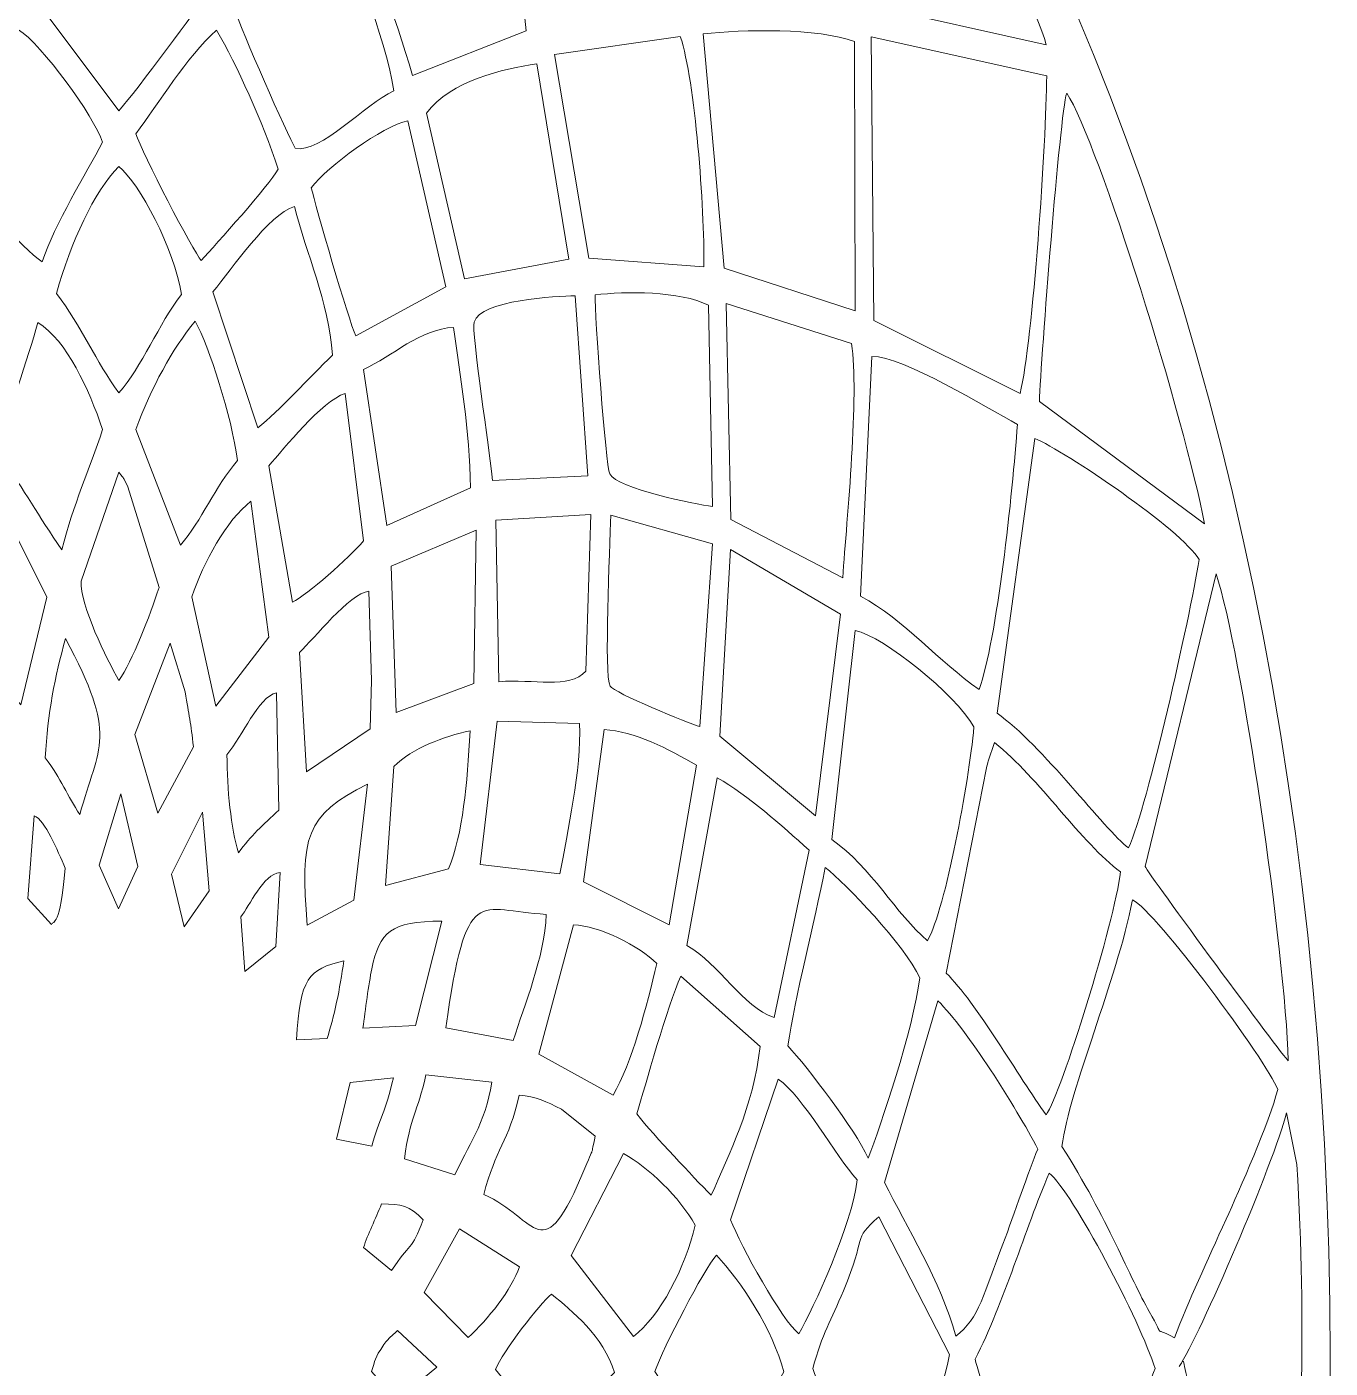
# Model space of a CAD drawing. Header units: millimetres. Extents: x -95 to 95, y -175 to 175.
# Drawn here: x 62.48 to 94.75, y -4.96 to 28.25 of the extents above; entities that cross this region are included whole.
import ezdxf

# ---------------------------------------------------------------- set-up
doc = ezdxf.new("R2010")
doc.units = ezdxf.units.MM
doc.header["$MEASUREMENT"] = 0
doc.layers.add('Camada 1', color=7, linetype='Continuous')

msp = doc.modelspace()

# ---------------------------------------------------------------- linework, layer by layer
at = {"layer": 'Camada 1', "color": 250, "lineweight": 9}
for points, knots in [([(67.0046, 54.0657), (67.0046, 54.0657), (67.0046, 49.4857), (67.0046, 49.4857), (67.0046, 49.4857), (82.5225, 47.4014), (94.7546, 23.9353), (94.7546, -4.7067), (94.7546, -4.7067), (94.7546, -34.7198), (81.3236, -59.0509), (64.7546, -59.0509), (64.7546, -59.0509), (48.1856, -59.0509), (34.7546, -34.7198), (34.7546, -4.7067), (34.7546, -4.7067), (34.7546, 23.9353), (46.9867, 47.4014), (62.5046, 49.4857), (62.5046, 49.4857), (62.5046, 49.4857), (62.5046, 54.0657), (62.5046, 54.0657), (62.5046, 54.0657), (62.5046, 55.3084), (63.5119, 56.3157), (64.7546, 56.3157), (64.7546, 56.3157), (65.9973, 56.3157), (67.0046, 55.3084), (67.0046, 54.0657)], [0, 0, 0, 0, 0.1111111, 0.1111111, 0.1111111, 0.1111111, 0.2222222, 0.2222222, 0.2222222, 0.2222222, 0.3333333, 0.3333333, 0.3333333, 0.3333333, 0.4444444, 0.4444444, 0.4444444, 0.4444444, 0.5555556, 0.5555556, 0.5555556, 0.5555556, 0.6666667, 0.6666667, 0.6666667, 0.6666667, 0.7777778, 0.7777778, 0.7777778, 0.7777778, 1, 1, 1, 1]), ([(83.3507, 28.7806), (83.3507, 28.7806), (87.7228, 27.8028), (87.7228, 27.8028), (87.7228, 27.8028), (87.3303, 29.3429), (83.7345, 35.7664), (82.8693, 36.6359), (82.8693, 36.6359), (82.8693, 36.6359), (83.3507, 28.7806), (83.3507, 28.7806)], [0, 0, 0, 0, 0.25, 0.25, 0.25, 0.25, 0.5, 0.5, 0.5, 0.5, 1, 1, 1, 1]), ([(70.5697, 31.4045), (70.9093, 30.0852), (71.6105, 28.5857), (72.027, 27.0434), (72.027, 27.0434), (72.027, 27.0434), (74.8474, 28.1539), (74.8474, 28.1539), (74.8474, 28.1539), (74.6781, 29.7842), (73.9276, 31.8942), (73.6386, 33.3924), (73.6386, 33.3924), (72.8919, 33.2081), (71.0693, 31.9974), (70.5697, 31.4045)], [0, 0, 0, 0, 0.2, 0.2, 0.2, 0.2, 0.4, 0.4, 0.4, 0.4, 0.6, 0.6, 0.6, 0.6, 1, 1, 1, 1]), ([(62.735, 28.8724), (62.735, 28.8724), (64.7549, 26.173), (64.7549, 26.173), (64.7549, 26.173), (64.8947, 26.2897), (66.6317, 28.5842), (66.7857, 28.8724), (66.7857, 28.8724), (66.5535, 29.5959), (65.2353, 31.8904), (64.7549, 32.2807), (64.7549, 32.2807), (64.2607, 31.7627), (62.986, 29.6267), (62.735, 28.8724)], [0, 0, 0, 0, 0.2, 0.2, 0.2, 0.2, 0.4, 0.4, 0.4, 0.4, 0.6, 0.6, 0.6, 0.6, 1, 1, 1, 1]), ([(67.6437, 28.6422), (67.7677, 28.2168), (68.9368, 25.5543), (69.1257, 25.2435), (69.1257, 25.2435), (69.7444, 25.1139), (70.8479, 26.3279), (71.5655, 26.6696), (71.5655, 26.6696), (71.343, 28.0982), (70.5282, 29.9114), (70.1865, 31.0528), (70.1865, 31.0528), (69.6681, 30.8137), (68.0696, 29.4603), (67.6437, 28.6422)], [0, 0, 0, 0, 0.2, 0.2, 0.2, 0.2, 0.4, 0.4, 0.4, 0.4, 0.6, 0.6, 0.6, 0.6, 1, 1, 1, 1]), ([(60.8268, 24.729), (61.1911, 24.0224), (62.3756, 22.7771), (62.8546, 22.4316), (62.8546, 22.4316), (63.1767, 23.3857), (63.9452, 24.6117), (64.3522, 25.3944), (64.3522, 25.3944), (64.1459, 26.0326), (62.8502, 27.8224), (62.2711, 28.1809), (62.2711, 28.1809), (61.8409, 27.3546), (61.1241, 25.8116), (60.8268, 24.729)], [0, 0, 0, 0, 0.2, 0.2, 0.2, 0.2, 0.4, 0.4, 0.4, 0.4, 0.6, 0.6, 0.6, 0.6, 1, 1, 1, 1]), ([(65.179, 25.6039), (65.325, 25.1325), (66.599, 22.6889), (66.7962, 22.4671), (66.7962, 22.4671), (67.1648, 22.8752), (68.4695, 24.3038), (68.6997, 24.729), (68.6997, 24.729), (68.3186, 25.9061), (67.6765, 27.3105), (67.179, 28.1648), (67.179, 28.1648), (66.4198, 27.4994), (65.7523, 26.361), (65.179, 25.6039)], [0, 0, 0, 0, 0.2, 0.2, 0.2, 0.2, 0.4, 0.4, 0.4, 0.4, 0.6, 0.6, 0.6, 0.6, 1, 1, 1, 1]), ([(75.5471, 27.5698), (75.5471, 27.5698), (76.3973, 22.5257), (76.3973, 22.5257), (76.3973, 22.5257), (76.3973, 22.5257), (79.2446, 22.3084), (79.2446, 22.3084), (79.2446, 22.3084), (79.2617, 23.7818), (79.0298, 26.9122), (78.6612, 28.0119), (78.6612, 28.0119), (78.6612, 28.0119), (75.5471, 27.5698), (75.5471, 27.5698)], [0, 0, 0, 0, 0.2, 0.2, 0.2, 0.2, 0.4, 0.4, 0.4, 0.4, 0.6, 0.6, 0.6, 0.6, 1, 1, 1, 1]), ([(79.7458, 22.2782), (79.7458, 22.2782), (82.9908, 21.2215), (82.9908, 21.2215), (82.9908, 21.2215), (82.9908, 21.2215), (82.974, 27.8893), (82.974, 27.8893), (82.974, 27.8893), (82.0762, 28.2247), (80.1934, 28.1889), (79.2307, 28.0741), (79.2307, 28.0741), (79.2307, 28.0741), (79.7458, 22.2782), (79.7458, 22.2782)], [0, 0, 0, 0, 0.2, 0.2, 0.2, 0.2, 0.4, 0.4, 0.4, 0.4, 0.6, 0.6, 0.6, 0.6, 1, 1, 1, 1]), ([(83.4547, 20.9772), (83.4547, 20.9772), (87.0758, 19.1749), (87.0758, 19.1749), (87.0758, 19.1749), (87.3918, 20.4647), (87.7249, 25.4192), (87.7348, 27.0381), (87.7348, 27.0381), (87.7348, 27.0381), (83.3875, 27.9997), (83.3875, 27.9997), (83.3875, 27.9997), (83.3875, 27.9997), (83.4547, 20.9772), (83.4547, 20.9772)], [0, 0, 0, 0, 0.2, 0.2, 0.2, 0.2, 0.4, 0.4, 0.4, 0.4, 0.6, 0.6, 0.6, 0.6, 1, 1, 1, 1]), ([(72.3724, 26.1101), (72.3724, 26.1101), (73.3203, 22.0115), (73.3203, 22.0115), (73.3203, 22.0115), (73.3203, 22.0115), (75.8964, 22.4974), (75.8964, 22.4974), (75.8964, 22.4974), (75.8964, 22.4974), (75.1045, 27.332), (75.1045, 27.332), (75.1045, 27.332), (74.2651, 27.208), (72.9854, 26.929), (72.3724, 26.1101)], [0, 0, 0, 0, 0.2, 0.2, 0.2, 0.2, 0.4, 0.4, 0.4, 0.4, 0.6, 0.6, 0.6, 0.6, 1, 1, 1, 1]), ([(87.5547, 18.9743), (87.5547, 18.9743), (91.6433, 15.9447), (91.6433, 15.9447), (91.6433, 15.9447), (91.1591, 18.4986), (89.0287, 25.3719), (88.2297, 26.6123), (88.2297, 26.6123), (88.0542, 26.0413), (87.5937, 20.0412), (87.5547, 18.9743)], [0, 0, 0, 0, 0.25, 0.25, 0.25, 0.25, 0.5, 0.5, 0.5, 0.5, 1, 1, 1, 1]), ([(69.5227, 24.2686), (69.6176, 23.8385), (70.4487, 20.9806), (70.6236, 20.6), (70.6236, 20.6), (70.6236, 20.6), (72.8506, 21.8132), (72.8506, 21.8132), (72.8506, 21.8132), (72.8506, 21.8132), (71.914, 25.926), (71.914, 25.926), (71.914, 25.926), (71.2809, 25.7916), (69.9354, 24.8021), (69.5227, 24.2686)], [0, 0, 0, 0, 0.2, 0.2, 0.2, 0.2, 0.4, 0.4, 0.4, 0.4, 0.6, 0.6, 0.6, 0.6, 1, 1, 1, 1]), ([(63.211, 21.6476), (63.8359, 20.8427), (64.1927, 19.9556), (64.7549, 19.1928), (64.7549, 19.1928), (65.3256, 19.8211), (65.7444, 20.9016), (66.3088, 21.6261), (66.3088, 21.6261), (66.1255, 22.763), (65.2758, 24.3739), (64.7549, 24.7924), (64.7549, 24.7924), (64.1393, 24.1656), (63.5699, 22.9186), (63.211, 21.6476)], [0, 0, 0, 0, 0.2, 0.2, 0.2, 0.2, 0.4, 0.4, 0.4, 0.4, 0.6, 0.6, 0.6, 0.6, 1, 1, 1, 1]), ([(67.0867, 21.6917), (67.0867, 21.6917), (68.1963, 18.3207), (68.1963, 18.3207), (68.1963, 18.3207), (68.72, 18.7432), (69.4775, 19.5642), (70.0481, 20.1253), (70.0481, 20.1253), (69.9379, 21.4913), (69.4116, 22.6013), (69.1036, 23.802), (69.1036, 23.802), (68.4596, 23.6012), (67.5663, 22.2717), (67.0867, 21.6917)], [0, 0, 0, 0, 0.2, 0.2, 0.2, 0.2, 0.4, 0.4, 0.4, 0.4, 0.6, 0.6, 0.6, 0.6, 1, 1, 1, 1]), ([(74.0124, 17.0167), (74.0124, 17.0167), (76.3738, 17.1319), (76.3738, 17.1319), (76.3738, 17.1319), (76.3738, 17.1319), (76.0553, 21.5906), (76.0553, 21.5906), (76.0553, 21.5906), (75.5964, 21.585), (73.721, 21.495), (73.5544, 20.9401), (73.5544, 20.9401), (73.4877, 20.718), (73.9382, 17.7424), (74.0124, 17.0167)], [0, 0, 0, 0, 0.2, 0.2, 0.2, 0.2, 0.4, 0.4, 0.4, 0.4, 0.6, 0.6, 0.6, 0.6, 1, 1, 1, 1]), ([(79.458, 16.3785), (79.458, 16.3785), (79.3615, 21.3607), (79.3615, 21.3607), (79.3615, 21.3607), (78.6613, 21.7079), (77.2883, 21.7106), (76.5506, 21.6135), (76.5506, 21.6135), (76.5398, 21.1589), (76.8159, 17.3817), (76.9134, 17.1847), (76.9134, 17.1847), (77.0976, 16.8133), (79.0352, 16.4286), (79.458, 16.3785)], [0, 0, 0, 0, 0.2, 0.2, 0.2, 0.2, 0.4, 0.4, 0.4, 0.4, 0.6, 0.6, 0.6, 0.6, 1, 1, 1, 1]), ([(79.9154, 16.0564), (79.9154, 16.0564), (82.6836, 14.6119), (82.6836, 14.6119), (82.6836, 14.6119), (82.789, 16.0943), (83.0911, 19.1462), (82.9038, 20.4141), (82.9038, 20.4141), (82.9038, 20.4141), (79.7992, 21.402), (79.7992, 21.402), (79.7992, 21.402), (79.7992, 21.402), (79.9154, 16.0564), (79.9154, 16.0564)], [0, 0, 0, 0, 0.2, 0.2, 0.2, 0.2, 0.4, 0.4, 0.4, 0.4, 0.6, 0.6, 0.6, 0.6, 1, 1, 1, 1]), ([(61.8315, 17.5699), (62.4457, 16.7617), (62.7491, 16.1645), (63.3431, 15.303), (63.3431, 15.303), (63.6339, 16.4619), (64.0292, 17.2559), (64.3518, 18.2837), (64.3518, 18.2837), (64.016, 19.286), (63.4721, 20.4717), (62.7536, 20.9335), (62.7536, 20.9335), (62.5125, 20.04), (61.9829, 18.6929), (61.8315, 17.5699)], [0, 0, 0, 0, 0.2, 0.2, 0.2, 0.2, 0.4, 0.4, 0.4, 0.4, 0.6, 0.6, 0.6, 0.6, 1, 1, 1, 1]), ([(65.1795, 18.2837), (65.1795, 18.2837), (66.2859, 15.4187), (66.2859, 15.4187), (66.2859, 15.4187), (66.8184, 16.0441), (67.1259, 16.8458), (67.6977, 17.5151), (67.6977, 17.5151), (67.5481, 18.6074), (66.9899, 20.3502), (66.6462, 20.9616), (66.6462, 20.9616), (66.0724, 20.2654), (65.5659, 19.3306), (65.1795, 18.2837)], [0, 0, 0, 0, 0.2, 0.2, 0.2, 0.2, 0.4, 0.4, 0.4, 0.4, 0.6, 0.6, 0.6, 0.6, 1, 1, 1, 1]), ([(70.8146, 19.7691), (70.8146, 19.7691), (71.3917, 15.9059), (71.3917, 15.9059), (71.3917, 15.9059), (71.3917, 15.9059), (73.4664, 16.8383), (73.4664, 16.8383), (73.4664, 16.8383), (73.453, 18.2661), (73.201, 19.6118), (73.0452, 20.8086), (73.0452, 20.8086), (72.2256, 20.7753), (71.5352, 20.096), (70.8146, 19.7691)], [0, 0, 0, 0, 0.2, 0.2, 0.2, 0.2, 0.4, 0.4, 0.4, 0.4, 0.6, 0.6, 0.6, 0.6, 1, 1, 1, 1]), ([(83.1235, 14.1573), (84.2185, 13.5609), (85.0668, 12.5296), (86.0608, 11.8479), (86.0608, 11.8479), (86.4949, 13.0269), (86.8942, 16.7272), (87.0092, 18.4095), (87.0092, 18.4095), (86.2412, 18.8204), (84.1863, 20.0998), (83.408, 20.0911), (83.408, 20.0911), (83.408, 20.0911), (83.1235, 14.1573), (83.1235, 14.1573)], [0, 0, 0, 0, 0.2, 0.2, 0.2, 0.2, 0.4, 0.4, 0.4, 0.4, 0.6, 0.6, 0.6, 0.6, 1, 1, 1, 1]), ([(68.4672, 17.3818), (68.4672, 17.3818), (69.0542, 14.0098), (69.0542, 14.0098), (69.0542, 14.0098), (69.4217, 14.1832), (70.4582, 15.1053), (70.8148, 15.5215), (70.8148, 15.5215), (70.8148, 15.5215), (70.3619, 19.1767), (70.3619, 19.1767), (70.3619, 19.1767), (69.7707, 18.982), (68.8579, 17.8116), (68.4672, 17.3818)], [0, 0, 0, 0, 0.2, 0.2, 0.2, 0.2, 0.4, 0.4, 0.4, 0.4, 0.6, 0.6, 0.6, 0.6, 1, 1, 1, 1]), ([(86.5044, 11.2556), (87.6045, 10.4918), (89.1792, 8.3553), (89.7607, 7.9217), (89.7607, 7.9217), (90.2437, 8.9983), (91.2659, 13.5544), (91.5082, 15.0611), (91.5082, 15.0611), (91.0814, 15.7948), (88.1836, 17.7481), (87.4403, 18.0608), (87.4403, 18.0608), (87.4403, 18.0608), (86.5044, 11.2556), (86.5044, 11.2556)], [0, 0, 0, 0, 0.2, 0.2, 0.2, 0.2, 0.4, 0.4, 0.4, 0.4, 0.6, 0.6, 0.6, 0.6, 1, 1, 1, 1]), ([(64.7549, 12.0664), (65.0954, 12.5479), (65.5216, 13.6669), (65.7524, 14.3705), (65.7524, 14.3705), (65.7524, 14.3705), (64.9824, 16.8654), (64.9824, 16.8654), (64.9824, 16.8654), (64.8278, 17.1596), (64.9235, 17.0048), (64.7549, 17.2213), (64.7549, 17.2213), (64.7549, 17.2213), (63.8218, 14.5293), (63.8218, 14.5293), (63.8218, 14.5293), (63.7943, 13.92), (64.4561, 12.6085), (64.7549, 12.0664)], [0, 0, 0, 0, 0.1666667, 0.1666667, 0.1666667, 0.1666667, 0.3333333, 0.3333333, 0.3333333, 0.3333333, 0.5, 0.5, 0.5, 0.5, 0.6666667, 0.6666667, 0.6666667, 0.6666667, 1, 1, 1, 1]), ([(61.0066, 13.248), (61.2931, 12.822), (62.1254, 11.6693), (62.3309, 11.4639), (62.3309, 11.4639), (62.3309, 11.4639), (62.9716, 14.127), (62.9716, 14.127), (62.9716, 14.127), (62.9716, 14.127), (62.0641, 15.9521), (62.0641, 15.9521), (62.0641, 15.9521), (61.6755, 16.5055), (61.9385, 16.2369), (61.5077, 16.5231), (61.5077, 16.5231), (61.5077, 16.5231), (61.0066, 13.248), (61.0066, 13.248)], [0, 0, 0, 0, 0.1666667, 0.1666667, 0.1666667, 0.1666667, 0.3333333, 0.3333333, 0.3333333, 0.3333333, 0.5, 0.5, 0.5, 0.5, 0.6666667, 0.6666667, 0.6666667, 0.6666667, 1, 1, 1, 1]), ([(66.5669, 14.1404), (66.5669, 14.1404), (67.1572, 11.4338), (67.1572, 11.4338), (67.1572, 11.4338), (67.1572, 11.4338), (68.4748, 13.1412), (68.4748, 13.1412), (68.4748, 13.1412), (68.4748, 13.1412), (68.0283, 16.5072), (68.0283, 16.5072), (68.0283, 16.5072), (67.4167, 16.035), (66.8582, 14.996), (66.5669, 14.1404)], [0, 0, 0, 0, 0.2, 0.2, 0.2, 0.2, 0.4, 0.4, 0.4, 0.4, 0.6, 0.6, 0.6, 0.6, 1, 1, 1, 1]), ([(74.0922, 16.0396), (74.0922, 16.0396), (74.1661, 12.0352), (74.1661, 12.0352), (74.1661, 12.0352), (75.0306, 12.1182), (75.8985, 11.8322), (76.324, 12.2989), (76.324, 12.2989), (76.324, 12.2989), (76.4475, 16.1772), (76.4475, 16.1772), (76.4475, 16.1772), (76.4475, 16.1772), (74.0922, 16.0396), (74.0922, 16.0396)], [0, 0, 0, 0, 0.2, 0.2, 0.2, 0.2, 0.4, 0.4, 0.4, 0.4, 0.6, 0.6, 0.6, 0.6, 1, 1, 1, 1]), ([(79.1486, 10.9249), (79.1486, 10.9249), (79.455, 15.453), (79.455, 15.453), (79.455, 15.453), (79.455, 15.453), (76.9394, 16.1618), (76.9394, 16.1618), (76.9394, 16.1618), (76.913, 15.3063), (76.7704, 12.2052), (76.9221, 11.9271), (76.9221, 11.9271), (77.0088, 11.7681), (78.8592, 11.008), (79.1486, 10.9249)], [0, 0, 0, 0, 0.2, 0.2, 0.2, 0.2, 0.4, 0.4, 0.4, 0.4, 0.6, 0.6, 0.6, 0.6, 1, 1, 1, 1]), ([(71.4979, 14.902), (71.4979, 14.902), (71.623, 11.2746), (71.623, 11.2746), (71.623, 11.2746), (71.623, 11.2746), (73.5507, 11.9911), (73.5507, 11.9911), (73.5507, 11.9911), (73.5507, 11.9911), (73.6068, 15.7882), (73.6068, 15.7882), (73.6068, 15.7882), (73.6068, 15.7882), (71.4979, 14.902), (71.4979, 14.902)], [0, 0, 0, 0, 0.2, 0.2, 0.2, 0.2, 0.4, 0.4, 0.4, 0.4, 0.6, 0.6, 0.6, 0.6, 1, 1, 1, 1]), ([(79.6404, 10.6899), (79.6404, 10.6899), (82.0126, 8.7143), (82.0126, 8.7143), (82.0126, 8.7143), (82.0126, 8.7143), (82.6285, 13.7079), (82.6285, 13.7079), (82.6285, 13.7079), (82.6285, 13.7079), (79.9009, 15.3071), (79.9009, 15.3071), (79.9009, 15.3071), (79.9009, 15.3071), (79.6404, 10.6899), (79.6404, 10.6899)], [0, 0, 0, 0, 0.2, 0.2, 0.2, 0.2, 0.4, 0.4, 0.4, 0.4, 0.6, 0.6, 0.6, 0.6, 1, 1, 1, 1]), ([(90.1709, 7.4652), (90.2536, 7.2778), (93.5769, 2.7694), (93.7171, 2.6517), (93.7171, 2.6517), (93.6374, 5.3715), (92.5564, 12.8184), (91.9295, 14.7047), (91.9295, 14.7047), (91.9295, 14.7047), (90.1709, 7.4652), (90.1709, 7.4652)], [0, 0, 0, 0, 0.25, 0.25, 0.25, 0.25, 0.5, 0.5, 0.5, 0.5, 1, 1, 1, 1]), ([(69.2327, 12.7637), (69.2327, 12.7637), (69.4018, 9.8044), (69.4018, 9.8044), (69.4018, 9.8044), (69.4018, 9.8044), (70.9812, 10.8667), (70.9812, 10.8667), (70.9812, 10.8667), (70.9812, 10.8667), (71.0122, 12.0681), (71.0122, 12.0681), (71.0122, 12.0681), (71.0122, 12.0681), (70.9486, 14.2821), (70.9486, 14.2821), (70.9486, 14.2821), (70.4618, 14.2152), (69.5882, 13.0981), (69.2327, 12.7637)], [0, 0, 0, 0, 0.1666667, 0.1666667, 0.1666667, 0.1666667, 0.3333333, 0.3333333, 0.3333333, 0.3333333, 0.5, 0.5, 0.5, 0.5, 0.6666667, 0.6666667, 0.6666667, 0.6666667, 1, 1, 1, 1]), ([(82.4112, 8.1265), (83.404, 7.443), (83.9954, 6.2852), (84.785, 5.6248), (84.785, 5.6248), (85.2368, 6.4516), (85.8019, 9.5198), (85.9325, 10.9177), (85.9325, 10.9177), (85.4585, 11.7402), (83.7199, 13.1431), (82.9929, 13.3077), (82.9929, 13.3077), (82.9929, 13.3077), (82.4112, 8.1265), (82.4112, 8.1265)], [0, 0, 0, 0, 0.2, 0.2, 0.2, 0.2, 0.4, 0.4, 0.4, 0.4, 0.6, 0.6, 0.6, 0.6, 1, 1, 1, 1]), ([(62.9364, 10.1499), (63.331, 9.63), (63.4839, 9.2137), (63.789, 8.7461), (63.789, 8.7461), (64.2648, 10.4765), (64.7521, 10.6674), (63.4338, 13.1082), (63.4338, 13.1082), (63.1776, 12.1632), (62.9913, 11.2579), (62.9364, 10.1499)], [0, 0, 0, 0, 0.25, 0.25, 0.25, 0.25, 0.5, 0.5, 0.5, 0.5, 1, 1, 1, 1]), ([(65.1522, 10.7266), (65.1522, 10.7266), (65.7255, 8.7826), (65.7255, 8.7826), (65.7255, 8.7826), (65.7255, 8.7826), (66.6063, 10.4253), (66.6063, 10.4253), (66.6063, 10.4253), (66.5325, 11.0232), (66.5034, 11.2025), (66.3955, 11.7828), (66.3955, 11.7828), (66.3955, 11.7828), (66.0307, 12.9876), (66.0307, 12.9876), (66.0307, 12.9876), (66.0307, 12.9876), (65.1522, 10.7266), (65.1522, 10.7266)], [0, 0, 0, 0, 0.1666667, 0.1666667, 0.1666667, 0.1666667, 0.3333333, 0.3333333, 0.3333333, 0.3333333, 0.5, 0.5, 0.5, 0.5, 0.6666667, 0.6666667, 0.6666667, 0.6666667, 1, 1, 1, 1]), ([(67.4346, 10.2298), (67.4329, 9.369), (67.5387, 8.4061), (67.7171, 7.802), (67.7171, 7.802), (68.0373, 8.2297), (68.3127, 8.4836), (68.7223, 8.8577), (68.7223, 8.8577), (68.7223, 8.8577), (68.6638, 11.7658), (68.6638, 11.7658), (68.6638, 11.7658), (68.1902, 11.6408), (67.8335, 10.7049), (67.4346, 10.2298)], [0, 0, 0, 0, 0.2, 0.2, 0.2, 0.2, 0.4, 0.4, 0.4, 0.4, 0.6, 0.6, 0.6, 0.6, 1, 1, 1, 1]), ([(73.706, 7.5143), (73.706, 7.5143), (75.6814, 7.2817), (75.6814, 7.2817), (75.6814, 7.2817), (75.8621, 8.3254), (76.2144, 9.8534), (76.1664, 11.0033), (76.1664, 11.0033), (76.1664, 11.0033), (74.126, 11.0611), (74.126, 11.0611), (74.126, 11.0611), (74.126, 11.0611), (73.706, 7.5143), (73.706, 7.5143)], [0, 0, 0, 0, 0.2, 0.2, 0.2, 0.2, 0.4, 0.4, 0.4, 0.4, 0.6, 0.6, 0.6, 0.6, 1, 1, 1, 1]), ([(71.5679, 9.9395), (71.5679, 9.9395), (71.3576, 6.9938), (71.3576, 6.9938), (71.3576, 6.9938), (71.3576, 6.9938), (72.9202, 7.4019), (72.9202, 7.4019), (72.9202, 7.4019), (73.2842, 8.2727), (73.3765, 9.5048), (73.4597, 10.8187), (73.4597, 10.8187), (72.8022, 10.6881), (72.0221, 10.3892), (71.5679, 9.9395)], [0, 0, 0, 0, 0.2, 0.2, 0.2, 0.2, 0.4, 0.4, 0.4, 0.4, 0.6, 0.6, 0.6, 0.6, 1, 1, 1, 1]), ([(76.2671, 7.0817), (76.2671, 7.0817), (78.3845, 6.0146), (78.3845, 6.0146), (78.3845, 6.0146), (78.3845, 6.0146), (79.0598, 9.9707), (79.0598, 9.9707), (79.0598, 9.9707), (78.3843, 10.3686), (77.5151, 10.8169), (76.7719, 10.8522), (76.7719, 10.8522), (76.7719, 10.8522), (76.2671, 7.0817), (76.2671, 7.0817)], [0, 0, 0, 0, 0.2, 0.2, 0.2, 0.2, 0.4, 0.4, 0.4, 0.4, 0.6, 0.6, 0.6, 0.6, 1, 1, 1, 1]), ([(85.2461, 4.8242), (85.9855, 4.097), (87.0517, 2.2416), (87.7194, 1.3114), (87.7194, 1.3114), (88.1039, 1.8658), (89.4127, 6.0812), (89.5632, 7.3318), (89.5632, 7.3318), (88.5966, 8.0313), (87.5487, 9.6511), (86.4436, 10.5288), (86.4436, 10.5288), (86.4436, 10.5288), (86.286, 10.0704), (86.286, 10.0704), (86.286, 10.0704), (86.2739, 10.0263), (86.2553, 9.9584), (86.2427, 9.9086), (86.2427, 9.9086), (86.2427, 9.9086), (85.2461, 4.8242), (85.2461, 4.8242)], [0, 0, 0, 0, 0.1428571, 0.1428571, 0.1428571, 0.1428571, 0.2857143, 0.2857143, 0.2857143, 0.2857143, 0.4285714, 0.4285714, 0.4285714, 0.4285714, 0.5714286, 0.5714286, 0.5714286, 0.5714286, 0.7142857, 0.7142857, 0.7142857, 0.7142857, 1, 1, 1, 1]), ([(78.8261, 5.5049), (79.6298, 5.0545), (80.2074, 3.9793), (80.983, 3.7271), (80.983, 3.7271), (80.983, 3.7271), (81.8537, 7.8663), (81.8537, 7.8663), (81.8537, 7.8663), (81.1573, 8.4854), (80.3477, 9.2215), (79.5736, 9.6572), (79.5736, 9.6572), (79.5736, 9.6572), (78.8261, 5.5049), (78.8261, 5.5049)], [0, 0, 0, 0, 0.2, 0.2, 0.2, 0.2, 0.4, 0.4, 0.4, 0.4, 0.6, 0.6, 0.6, 0.6, 1, 1, 1, 1]), ([(69.4225, 6.0054), (69.4225, 6.0054), (70.5768, 6.6319), (70.5768, 6.6319), (70.5768, 6.6319), (70.5768, 6.6319), (70.9164, 9.4999), (70.9164, 9.4999), (70.9164, 9.4999), (69.3818, 8.7467), (69.2376, 8.1804), (69.4225, 6.0054)], [0, 0, 0, 0, 0.25, 0.25, 0.25, 0.25, 0.5, 0.5, 0.5, 0.5, 1, 1, 1, 1]), ([(64.2674, 7.4951), (64.2674, 7.4951), (64.7445, 6.4109), (64.7445, 6.4109), (64.7445, 6.4109), (64.7445, 6.4109), (65.2254, 7.4616), (65.2254, 7.4616), (65.2254, 7.4616), (65.2254, 7.4616), (64.8025, 9.2646), (64.8025, 9.2646), (64.8025, 9.2646), (64.8025, 9.2646), (64.2674, 7.4951), (64.2674, 7.4951)], [0, 0, 0, 0, 0.2, 0.2, 0.2, 0.2, 0.4, 0.4, 0.4, 0.4, 0.6, 0.6, 0.6, 0.6, 1, 1, 1, 1]), ([(62.5059, 6.6731), (62.5059, 6.6731), (63.0869, 6.0251), (63.0869, 6.0251), (63.0869, 6.0251), (63.138, 6.1257), (63.295, 5.9492), (63.4288, 7.4182), (63.4288, 7.4182), (63.2357, 7.8702), (62.9258, 8.6063), (62.6637, 8.7176), (62.6637, 8.7176), (62.6637, 8.7176), (62.5059, 6.6731), (62.5059, 6.6731)], [0, 0, 0, 0, 0.2, 0.2, 0.2, 0.2, 0.4, 0.4, 0.4, 0.4, 0.6, 0.6, 0.6, 0.6, 1, 1, 1, 1]), ([(66.0622, 7.2739), (66.0622, 7.2739), (66.3777, 5.9689), (66.3777, 5.9689), (66.3777, 5.9689), (66.3777, 5.9689), (66.992, 6.8574), (66.992, 6.8574), (66.992, 6.8574), (66.992, 6.8574), (66.8253, 8.8039), (66.8253, 8.8039), (66.8253, 8.8039), (66.8253, 8.8039), (66.0622, 7.2739), (66.0622, 7.2739)], [0, 0, 0, 0, 0.2, 0.2, 0.2, 0.2, 0.4, 0.4, 0.4, 0.4, 0.6, 0.6, 0.6, 0.6, 1, 1, 1, 1]), ([(67.7813, 6.214), (67.7813, 6.214), (67.8786, 4.859), (67.8786, 4.859), (67.8786, 4.859), (67.8786, 4.859), (68.641, 5.4772), (68.641, 5.4772), (68.641, 5.4772), (68.641, 5.4772), (68.748, 7.3098), (68.748, 7.3098), (68.748, 7.3098), (68.3339, 7.2783), (67.9923, 6.483), (67.7813, 6.214)], [0, 0, 0, 0, 0.2, 0.2, 0.2, 0.2, 0.4, 0.4, 0.4, 0.4, 0.6, 0.6, 0.6, 0.6, 1, 1, 1, 1]), ([(81.3244, 3.024), (81.8307, 2.4671), (82.9692, 0.973), (83.3164, 0.2444), (83.3164, 0.2444), (83.6188, 1.0346), (84.4276, 3.4235), (84.5923, 4.7026), (84.5923, 4.7026), (84.2224, 5.5266), (82.75, 7.0346), (82.2504, 7.4407), (82.2504, 7.4407), (81.9769, 6.0334), (81.5043, 4.2479), (81.3244, 3.024)], [0, 0, 0, 0, 0.2, 0.2, 0.2, 0.2, 0.4, 0.4, 0.4, 0.4, 0.6, 0.6, 0.6, 0.6, 1, 1, 1, 1]), ([(72.8519, 3.4673), (72.8519, 3.4673), (74.5233, 3.1522), (74.5233, 3.1522), (74.5233, 3.1522), (74.8035, 4.0457), (75.2915, 5.1948), (75.3431, 6.2771), (75.3431, 6.2771), (73.637, 6.3639), (73.3775, 7.1104), (72.8519, 3.4673)], [0, 0, 0, 0, 0.25, 0.25, 0.25, 0.25, 0.5, 0.5, 0.5, 0.5, 1, 1, 1, 1]), ([(88.1126, 0.5315), (89.2331, -1.2328), (89.8087, -2.7537), (90.2755, -3.5563), (90.2755, -3.5563), (90.7221, -4.3243), (90.2887, -3.8482), (90.8953, -4.2106), (90.8953, -4.2106), (91.2517, -3.2866), (91.6996, -2.3263), (92.1783, -1.2686), (92.1783, -1.2686), (92.4965, -0.5654), (93.2587, 1.1453), (93.4552, 1.9404), (93.4552, 1.9404), (93.1762, 2.6554), (90.4458, 6.3523), (89.8614, 6.634), (89.8614, 6.634), (89.4599, 4.6152), (88.3049, 1.9801), (88.1126, 0.5315)], [0, 0, 0, 0, 0.1428571, 0.1428571, 0.1428571, 0.1428571, 0.2857143, 0.2857143, 0.2857143, 0.2857143, 0.4285714, 0.4285714, 0.4285714, 0.4285714, 0.5714286, 0.5714286, 0.5714286, 0.5714286, 0.7142857, 0.7142857, 0.7142857, 0.7142857, 1, 1, 1, 1]), ([(70.8016, 3.4628), (70.8016, 3.4628), (72.1011, 3.5218), (72.1011, 3.5218), (72.1011, 3.5218), (72.1011, 3.5218), (72.7587, 6.1121), (72.7587, 6.1121), (72.7587, 6.1121), (71.4787, 6.1003), (71.2083, 5.8414), (71.0222, 4.932), (71.0222, 4.932), (70.9444, 4.552), (70.8591, 3.899), (70.8016, 3.4628)], [0, 0, 0, 0, 0.2, 0.2, 0.2, 0.2, 0.4, 0.4, 0.4, 0.4, 0.6, 0.6, 0.6, 0.6, 1, 1, 1, 1]), ([(75.1609, 2.8116), (75.1609, 2.8116), (76.9987, 1.8003), (76.9987, 1.8003), (76.9987, 1.8003), (77.4481, 2.5803), (77.8479, 4.0216), (78.0772, 5.0607), (78.0772, 5.0607), (77.6565, 5.4818), (76.6457, 6.0084), (76.0188, 6.0137), (76.0188, 6.0137), (76.0188, 6.0137), (75.1609, 2.8116), (75.1609, 2.8116)], [0, 0, 0, 0, 0.2, 0.2, 0.2, 0.2, 0.4, 0.4, 0.4, 0.4, 0.6, 0.6, 0.6, 0.6, 1, 1, 1, 1]), ([(69.1569, 3.1731), (69.1569, 3.1731), (69.9138, 3.2066), (69.9138, 3.2066), (69.9138, 3.2066), (70.0821, 3.7172), (70.2373, 4.4415), (70.3261, 5.1253), (70.3261, 5.1253), (69.4492, 4.917), (69.2427, 4.701), (69.1569, 3.1731)], [0, 0, 0, 0, 0.25, 0.25, 0.25, 0.25, 0.5, 0.5, 0.5, 0.5, 1, 1, 1, 1]), ([(77.5806, 1.337), (78.0496, 0.7532), (78.9611, -0.2028), (79.4267, -0.6786), (79.4267, -0.6786), (79.8739, 0.3598), (80.4629, 1.4839), (80.6356, 3.0031), (80.6356, 3.0031), (80.6356, 3.0031), (78.6765, 4.7452), (78.6765, 4.7452), (78.6765, 4.7452), (78.3375, 4.0157), (77.7996, 2.0304), (77.5806, 1.337)], [0, 0, 0, 0, 0.2, 0.2, 0.2, 0.2, 0.4, 0.4, 0.4, 0.4, 0.6, 0.6, 0.6, 0.6, 1, 1, 1, 1]), ([(83.7167, -0.3615), (84.2643, -1.465), (85.1215, -2.8076), (85.4823, -4.1693), (85.4823, -4.1693), (86.0682, -3.7236), (86.1793, -3.0919), (86.6497, -1.8847), (86.6497, -1.8847), (86.9395, -1.1409), (87.2794, -0.0721), (87.5146, 0.465), (87.5146, 0.465), (86.9662, 1.5226), (85.7655, 3.4111), (85.0402, 4.1399), (85.0402, 4.1399), (85.0402, 4.1399), (83.7167, -0.3615), (83.7167, -0.3615)], [0, 0, 0, 0, 0.1666667, 0.1666667, 0.1666667, 0.1666667, 0.3333333, 0.3333333, 0.3333333, 0.3333333, 0.5, 0.5, 0.5, 0.5, 0.6666667, 0.6666667, 0.6666667, 0.6666667, 1, 1, 1, 1]), ([(70.1443, 0.7106), (70.1443, 0.7106), (71.019, 0.54), (71.019, 0.54), (71.019, 0.54), (71.2058, 1.2079), (71.3575, 1.3882), (71.5585, 2.2281), (71.5585, 2.2281), (71.5585, 2.2281), (70.4838, 2.1133), (70.4838, 2.1133), (70.4838, 2.1133), (70.4838, 2.1133), (70.1443, 0.7106), (70.1443, 0.7106)], [0, 0, 0, 0, 0.2, 0.2, 0.2, 0.2, 0.4, 0.4, 0.4, 0.4, 0.6, 0.6, 0.6, 0.6, 1, 1, 1, 1]), ([(71.8282, 0.2267), (71.8282, 0.2267), (73.0786, -0.1755), (73.0786, -0.1755), (73.0786, -0.1755), (73.3783, 0.5077), (73.838, 1.0874), (73.9915, 2.1257), (73.9915, 2.1257), (73.9915, 2.1257), (72.362, 2.3018), (72.362, 2.3018), (72.362, 2.3018), (72.1519, 1.3599), (71.9719, 1.2826), (71.8282, 0.2267)], [0, 0, 0, 0, 0.2, 0.2, 0.2, 0.2, 0.4, 0.4, 0.4, 0.4, 0.6, 0.6, 0.6, 0.6, 1, 1, 1, 1]), ([(79.9059, -1.2822), (80.1595, -1.938), (81.1865, -3.7889), (81.5955, -4.106), (81.5955, -4.106), (81.9523, -3.4905), (82.9134, -1.413), (83.0382, -0.2977), (83.0382, -0.2977), (82.4959, 0.3067), (81.7133, 1.7626), (81.0852, 2.1953), (81.0852, 2.1953), (81.0852, 2.1953), (79.9059, -1.2822), (79.9059, -1.2822)], [0, 0, 0, 0, 0.2, 0.2, 0.2, 0.2, 0.4, 0.4, 0.4, 0.4, 0.6, 0.6, 0.6, 0.6, 1, 1, 1, 1]), ([(73.7937, -0.6563), (75.1387, -1.255), (75.2267, -2.5872), (76.2983, -0.0053), (76.2983, -0.0053), (76.5792, 0.6716), (76.4146, 0.2033), (76.5565, 0.7894), (76.5565, 0.7894), (76.5565, 0.7894), (75.7156, 1.452), (75.7156, 1.452), (75.7156, 1.452), (75.3376, 1.6473), (75.0984, 1.7564), (74.6688, 1.8018), (74.6688, 1.8018), (74.4153, 0.6474), (74.0786, 0.463), (73.7937, -0.6563)], [0, 0, 0, 0, 0.1666667, 0.1666667, 0.1666667, 0.1666667, 0.3333333, 0.3333333, 0.3333333, 0.3333333, 0.5, 0.5, 0.5, 0.5, 0.6666667, 0.6666667, 0.6666667, 0.6666667, 1, 1, 1, 1]), ([(91.0119, -4.921), (91.2139, -4.6185), (91.0191, -4.8252), (91.4038, -5.6954), (91.4038, -5.6954), (91.4038, -5.6954), (93.8413, -11.1938), (93.8413, -11.1938), (93.8413, -11.1938), (94.0088, -7.1223), (94.1792, -4.0102), (93.9318, 0.086), (93.9318, 0.086), (93.9318, 0.086), (93.6738, 1.363), (93.6738, 1.363), (93.6738, 1.363), (93.3607, 0.1224), (91.526, -4.1585), (91.0119, -4.921)], [0, 0, 0, 0, 0.1666667, 0.1666667, 0.1666667, 0.1666667, 0.3333333, 0.3333333, 0.3333333, 0.3333333, 0.5, 0.5, 0.5, 0.5, 0.6666667, 0.6666667, 0.6666667, 0.6666667, 1, 1, 1, 1]), ([(75.9595, -2.1654), (75.9595, -2.1654), (77.4981, -4.178), (77.4981, -4.178), (77.4981, -4.178), (78.1445, -3.6922), (78.7987, -2.4542), (79.0315, -1.4208), (79.0315, -1.4208), (78.6426, -0.7255), (77.8758, 0.0115), (77.2578, 0.3534), (77.2578, 0.3534), (77.2578, 0.3534), (75.9595, -2.1654), (75.9595, -2.1654)], [0, 0, 0, 0, 0.2, 0.2, 0.2, 0.2, 0.4, 0.4, 0.4, 0.4, 0.6, 0.6, 0.6, 0.6, 1, 1, 1, 1]), ([(85.9601, -4.7368), (86.1532, -5.5782), (87.4584, -8.7447), (87.8469, -9.6801), (87.8469, -9.6801), (88.2972, -9.0842), (90.059, -5.9301), (90.418, -4.9652), (90.418, -4.9652), (90.0593, -3.8134), (88.3793, -0.5974), (87.7982, -0.1286), (87.7982, -0.1286), (87.1873, -1.5389), (86.6886, -3.317), (85.9601, -4.7368)], [0, 0, 0, 0, 0.2, 0.2, 0.2, 0.2, 0.4, 0.4, 0.4, 0.4, 0.6, 0.6, 0.6, 0.6, 1, 1, 1, 1]), ([(70.8179, -1.9728), (70.8179, -1.9728), (71.5112, -2.5406), (71.5112, -2.5406), (71.5112, -2.5406), (71.9601, -1.849), (72.0051, -2.0698), (72.2929, -1.2822), (72.2929, -1.2822), (71.9346, -0.9173), (71.7742, -0.9087), (71.2615, -0.8932), (71.2615, -0.8932), (71.1135, -1.2696), (70.921, -1.6441), (70.8179, -1.9728)], [0, 0, 0, 0, 0.2, 0.2, 0.2, 0.2, 0.4, 0.4, 0.4, 0.4, 0.6, 0.6, 0.6, 0.6, 1, 1, 1, 1]), ([(81.9434, -4.9652), (82.1112, -5.5067), (83.2229, -8.2336), (83.5057, -8.5935), (83.5057, -8.5935), (83.9639, -7.802), (85.1296, -5.8978), (85.3292, -4.6192), (85.3292, -4.6192), (85.3292, -4.6192), (83.5782, -1.2119), (83.5782, -1.2119), (83.5782, -1.2119), (82.9013, -1.8018), (83.2887, -1.6483), (82.701, -3.0437), (82.701, -3.0437), (82.3906, -3.7806), (82.1804, -4.0964), (81.9434, -4.9652)], [0, 0, 0, 0, 0.1666667, 0.1666667, 0.1666667, 0.1666667, 0.3333333, 0.3333333, 0.3333333, 0.3333333, 0.5, 0.5, 0.5, 0.5, 0.6666667, 0.6666667, 0.6666667, 0.6666667, 1, 1, 1, 1]), ([(72.32, -3.0884), (72.32, -3.0884), (73.4075, -4.1991), (73.4075, -4.1991), (73.4075, -4.1991), (73.8939, -3.7594), (74.4865, -3.0126), (74.6783, -2.4457), (74.6783, -2.4457), (74.6783, -2.4457), (73.1945, -1.5123), (73.1945, -1.5123), (73.1945, -1.5123), (73.1945, -1.5123), (72.32, -3.0884), (72.32, -3.0884)], [0, 0, 0, 0, 0.2, 0.2, 0.2, 0.2, 0.4, 0.4, 0.4, 0.4, 0.6, 0.6, 0.6, 0.6, 1, 1, 1, 1]), ([(78.0332, -5.038), (78.7913, -6.2139), (79.0992, -7.1984), (79.5542, -7.6203), (79.5542, -7.6203), (80.2791, -6.9524), (80.719, -5.9629), (81.2207, -5.0515), (81.2207, -5.0515), (80.9575, -4.0054), (80.1674, -2.8069), (79.5542, -2.1617), (79.5542, -2.1617), (79.2486, -2.5011), (78.2355, -4.461), (78.0332, -5.038)], [0, 0, 0, 0, 0.2, 0.2, 0.2, 0.2, 0.4, 0.4, 0.4, 0.4, 0.6, 0.6, 0.6, 0.6, 1, 1, 1, 1]), ([(74.0842, -4.9904), (74.0842, -4.9904), (75.4717, -6.6825), (75.4717, -6.6825), (75.4717, -6.6825), (75.4717, -6.6825), (77.0322, -5.0695), (77.0322, -5.0695), (77.0322, -5.0695), (76.7503, -4.1587), (75.9821, -3.5454), (75.4717, -3.1264), (75.4717, -3.1264), (75.1795, -3.354), (74.2541, -4.5656), (74.0842, -4.9904)], [0, 0, 0, 0, 0.2, 0.2, 0.2, 0.2, 0.4, 0.4, 0.4, 0.4, 0.6, 0.6, 0.6, 0.6, 1, 1, 1, 1]), ([(71.0103, -5.0416), (71.0103, -5.0416), (71.6374, -5.748), (71.6374, -5.748), (71.6374, -5.748), (71.6374, -5.748), (72.6336, -4.9345), (72.6336, -4.9345), (72.6336, -4.9345), (72.6336, -4.9345), (71.6549, -4.0264), (71.6549, -4.0264), (71.6549, -4.0264), (71.4873, -4.1993), (71.4739, -4.1593), (71.3214, -4.3752), (71.3214, -4.3752), (71.0725, -4.7275), (71.1169, -4.7548), (71.0103, -5.0416)], [0, 0, 0, 0, 0.1666667, 0.1666667, 0.1666667, 0.1666667, 0.3333333, 0.3333333, 0.3333333, 0.3333333, 0.5, 0.5, 0.5, 0.5, 0.6666667, 0.6666667, 0.6666667, 0.6666667, 1, 1, 1, 1])]:
    msp.add_open_spline(points, degree=3, knots=knots, dxfattribs=at)

doc.saveas('drawing.dxf')
